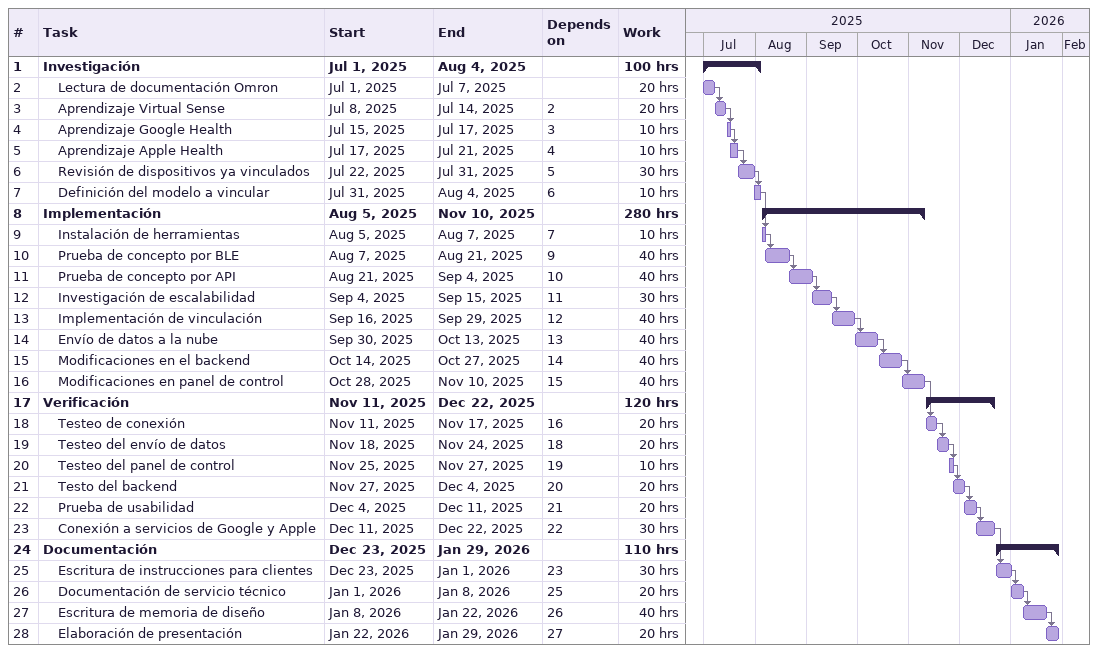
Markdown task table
| ID | Level | Task | Start | Finish | Predecessors | Work (h) |
|---|---|---|---|---|---|---|
| 1 | 1 | **Investigación** | 2025-07-01 | 2025-08-04 |  | 100 |
| 2 | 2 | Lectura de documentación Omron | 2025-07-01 | 2025-07-07 |  | 20 |
| 3 | 2 | Aprendizaje Virtual Sense | 2025-07-08 | 2025-07-14 | 2 | 20 |
| 4 | 2 | Aprendizaje Google Health | 2025-07-15 | 2025-07-17 | 3 | 10 |
| 5 | 2 | Aprendizaje Apple Health | 2025-07-17 | 2025-07-21 | 4 | 10 |
| 6 | 2 | Revisión de dispositivos ya vinculados | 2025-07-22 | 2025-07-31 | 5 | 30 |
| 7 | 2 | Definición del modelo a vincular | 2025-07-31 | 2025-08-04 | 6 | 10 |
| 8 | 1 | **Implementación** | 2025-08-05 | 2025-11-10 |  | 280 |
| 9 | 2 | Instalación de herramientas | 2025-08-05 | 2025-08-07 | 7 | 10 |
| 10 | 2 | Prueba de concepto por BLE | 2025-08-07 | 2025-08-21 | 9 | 40 |
| 11 | 2 | Prueba de concepto por API | 2025-08-21 | 2025-09-04 | 10 | 40 |
| 12 | 2 | Investigación de escalabilidad | 2025-09-04 | 2025-09-15 | 11 | 30 |
| 13 | 2 | Implementación de vinculación | 2025-09-16 | 2025-09-29 | 12 | 40 |
| 14 | 2 | Envío de datos a la nube | 2025-09-30 | 2025-10-13 | 13 | 40 |
| 15 | 2 | Modificaciones en el backend | 2025-10-14 | 2025-10-27 | 14 | 40 |
| 16 | 2 | Modificaciones en panel de control | 2025-10-28 | 2025-11-10 | 15 | 40 |
| 17 | 1 | **Verificación** | 2025-11-11 | 2025-12-22 |  | 120 |
| 18 | 2 | Testeo de conexión | 2025-11-11 | 2025-11-17 | 16 | 20 |
| 19 | 2 | Testeo del envío de datos | 2025-11-18 | 2025-11-24 | 18 | 20 |
| 20 | 2 | Testeo del panel de control | 2025-11-25 | 2025-11-27 | 19 | 10 |
| 21 | 2 | Testo del backend | 2025-11-27 | 2025-12-04 | 20 | 20 |
| 22 | 2 | Prueba de usabilidad | 2025-12-04 | 2025-12-11 | 21 | 20 |
| 23 | 2 | Conexión a servicios de Google y Apple | 2025-12-11 | 2025-12-22 | 22 | 30 |
| 24 | 1 | **Documentación** | 2025-12-23 | 2026-01-29 |  | 110 |
| 25 | 2 | Escritura de instrucciones para clientes | 2025-12-23 | 2026-01-01 | 23 | 30 |
| 26 | 2 | Documentación de servicio técnico | 2026-01-01 | 2026-01-08 | 25 | 20 |
| 27 | 2 | Escritura de memoria de diseño | 2026-01-08 | 2026-01-22 | 26 | 40 |
| 28 | 2 | Elaboración de presentación | 2026-01-22 | 2026-01-29 | 27 | 20 |
